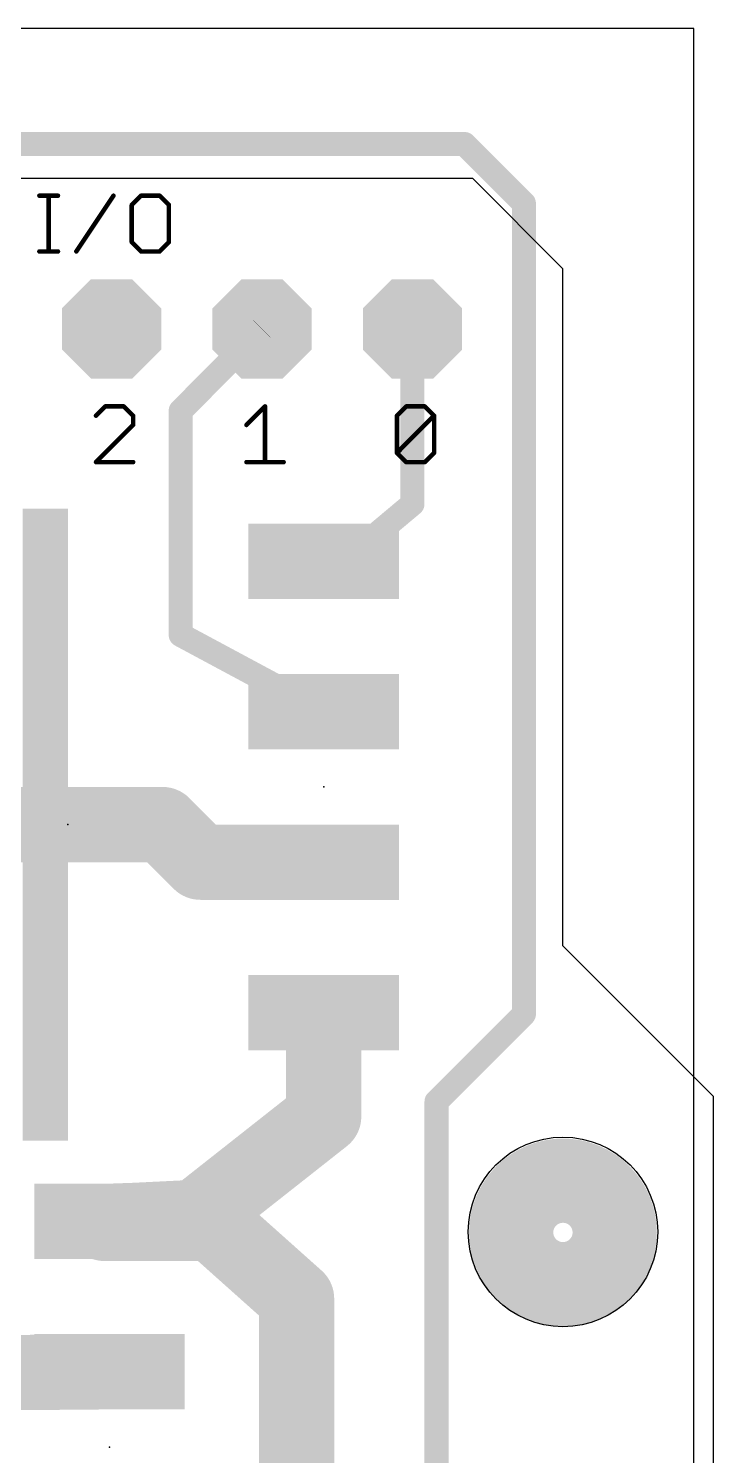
# Model space of a CAD drawing. Extents: x -5.4 to 69.8, y 0.1 to 57.2.
# Drawn here: x 58.24 to 69.8, y 33.17 to 57.25 of the extents above; entities that cross this region are included whole.
import ezdxf

# ---------------------------------------------------------------- set-up
doc = ezdxf.new("R2010")
doc.units = 0
for name, color, linetype in [('1', 22, 'CONTINUOUS'), ('17', 82, 'CONTINUOUS'), ('20', 7, 'CONTINUOUS'), ('21', 253, 'CONTINUOUS'), ('23', 7, 'CONTINUOUS')]:
    doc.layers.add(name, color=color, linetype=linetype)

# ---------------------------------------------------------------- blocks, each defined once
blk = doc.blocks.new('RECT')
blk.add_solid([(-0.5, -0.5), (0.5, -0.5), (-0.5, 0.5), (0.5, 0.5)])
blk = doc.blocks.new('OCTAGONP')
at = {"const_width": 0.5}
blk.add_lwpolyline([(-0.25, -0.1036), (-0.25, 0.1036), (-0.1036, 0.25), (0.1036, 0.25), (0.25, 0.1036), (0.25, -0.1036), (0.1036, -0.25), (-0.1036, -0.25), (-0.25, -0.1036), (-0.25, 0.1036)], dxfattribs=at)

msp = doc.modelspace()

# ---------------------------------------------------------------- linework, layer by layer
at = {"layer": '1'}
for points, const_width in [([(50.6, 55.3), (65.6, 55.3)], 0.4064), ([(65.6, 55.3), (66.6, 54.3)], 0.4064), ([(66.6, 54.3), (66.6, 40.6158)], 0.4064), ([(60.8076, 50.8), (62.1792, 52.1792)], 0.4064), ([(62.1792, 52.1792), (62.18, 52.18)], 0.4064), ([(64.7192, 51.7998), (64.72, 52.18)], 0.4064), ([(64.7192, 49.2252), (64.7192, 51.7998)], 0.4064), ([(60.8076, 47.0154), (60.8076, 50.8)], 0.4064), ([(63.9318, 48.5648), (64.7192, 49.2252)], 0.4064), ([(63.2206, 48.26), (63.9318, 48.5648)], 0.4064), ([(63.2206, 45.72), (60.8076, 47.0154)], 0.4064), ([(56.3626, 43.815), (60.5028, 43.815)], 1.27), ([(60.5028, 43.815), (61.1378, 43.18)], 1.27), ([(61.1378, 43.18), (63.2206, 43.18)], 1.27), ([(63.2206, 40.64), (63.2206, 38.8874)], 1.27), ([(66.6, 40.6158), (65.1256, 39.1414)], 0.4064), ([(63.2206, 38.8874), (61.0616, 37.1856)], 1.27), ([(65.1256, 39.1414), (65.1256, 28.9052)], 0.4064), ([(61.0616, 37.1856), (60.0282, 37.1348)], 1.27), ([(59.5202, 37.084), (59.607, 37.12)], 1.27), ([(61.341, 37.084), (59.5202, 37.084)], 1.27), ([(60.0282, 37.1348), (59.607, 37.12)], 1.27), ([(62.7634, 35.814), (61.341, 37.084)], 1.27), ([(62.7634, 30.8864), (62.7634, 35.814)], 1.27), ([(59.607, 34.58), (56.6314, 34.5546)], 1.27)]:
    msp.add_lwpolyline(points, dxfattribs=dict(at, const_width=const_width))
for points, const_width in [([(65.6718, 55.3718, 1), (65.5282, 55.2282)], 0.2032), ([(65.6, 55.1984, 1), (65.6, 55.4016)], 0.2032), ([(66.7016, 54.3, 1), (66.4984, 54.3)], 0.2032), ([(66.5282, 54.2282, 1), (66.6718, 54.3718)], 0.2032), ([(62.1074, 52.251, 1), (62.251, 52.1074)], 0.2032), ([(62.2512, 52.1076, 1), (62.1072, 52.2508)], 0.2032), ([(62.2518, 52.1082, 1), (62.1082, 52.2518)], 0.2032), ([(64.8216, 52.1798, 1), (64.6184, 52.1802)], 0.2032), ([(64.8208, 51.7998, 1), (64.6176, 51.7998)], 0.2032), ([(64.6176, 51.8, 1), (64.8208, 51.7996)], 0.2032), ([(60.9092, 50.8, 1), (60.706, 50.8)], 0.2032), ([(60.7356, 50.8716, 1), (60.8796, 50.7284)], 0.2032), ([(64.7845, 49.1474, 1), (64.6539, 49.303)], 0.2032), ([(64.6176, 49.2252, 1), (64.8208, 49.2252)], 0.2032), ([(63.8665, 48.6426, 1), (63.9971, 48.487)], 0.2032), ([(63.9718, 48.4714, 1), (63.8918, 48.6582)], 0.2032), ([(63.1806, 48.3534, 1), (63.2606, 48.1666)], 0.2032), ([(60.8557, 47.1049, 1), (60.7595, 46.9259)], 0.2032), ([(60.706, 47.0154, 1), (60.9092, 47.0154)], 0.2032), ([(63.1725, 45.6305, 1), (63.2687, 45.8095)], 0.2032), ([(60.7273, 44.0395, 1), (60.2783, 43.5905)], 0.635), ([(60.5028, 43.4975, 1), (60.5028, 44.1325)], 0.635), ([(61.1378, 43.4975, 1), (61.1378, 42.8625)], 0.635), ([(60.9133, 42.9555, 1), (61.3623, 43.4045)], 0.635), ([(63.2206, 42.8625, 1), (63.2206, 43.4975)], 0.635), ([(63.5381, 40.64, 1), (62.9031, 40.64)], 0.635), ([(66.4984, 40.6158, 1), (66.7016, 40.6158)], 0.2032), ([(66.6718, 40.544, 1), (66.5282, 40.6876)], 0.2032), ([(63.4171, 38.638, 1), (63.0241, 39.1368)], 0.635), ([(65.2272, 39.1414, 1), (65.024, 39.1414)], 0.2032), ([(65.0538, 39.2132, 1), (65.1974, 39.0696)], 0.2032), ([(62.9031, 38.8874, 1), (63.5381, 38.8874)], 0.635), ([(67.2592, 36.0576, 1), (67.2592, 37.8056, 1), (67.2592, 36.0576)], 1.4224), ([(61.0772, 36.8685, 1), (61.046, 37.5027)], 0.635), ([(59.5202, 37.4015, 1), (59.5202, 36.7665)], 0.635), ([(59.3986, 37.3773, 1), (59.6418, 36.7907)], 0.635), ([(59.5959, 37.4373, 1), (59.6181, 36.8027)], 0.635), ([(59.7286, 36.8267, 1), (59.4854, 37.4133)], 0.635), ([(60.0126, 37.4519, 1), (60.0438, 36.8177)], 0.635), ([(60.0393, 36.8175, 1), (60.0171, 37.4521)], 0.635), ([(60.8651, 37.435, 1), (61.2581, 36.9362)], 0.635), ([(61.5525, 37.3208, 1), (61.1295, 36.8472)], 0.635), ([(61.341, 36.7665, 1), (61.341, 37.4015)], 0.635), ([(63.0809, 35.814, 1), (62.4459, 35.814)], 0.635), ([(62.5519, 35.5772, 1), (62.9749, 36.0508)], 0.635), ([(59.6097, 34.2625, 1), (59.6043, 34.8975)], 0.635)]:
    msp.add_lwpolyline(points, format="xyb", dxfattribs=dict(at, const_width=const_width))
at = {"layer": '20'}
for p, q in [((69.47, 57.25), (-0.05, 57.25)), ((69.47, 0.11), (69.47, 57.25)), ((65.736, 54.72), (1.22, 54.72)), ((67.26, 53.196), (65.736, 54.72)), ((67.26, 41.766), (67.26, 53.196)), ((69.8, 39.226), (67.26, 41.766)), ((69.8, 6.46), (69.8, 39.226))]:
    msp.add_line(p, q, dxfattribs=at)
msp.add_circle((67.26, 36.94), 1.6, dxfattribs=at)
at = {"layer": '21', "const_width": 0.0381}
for points in [[(58.4219, 54.4478, 1), (58.4219, 54.4097)], [(58.5977, 54.4287, 1), (58.5596, 54.4287)], [(58.7354, 54.4097, 1), (58.7354, 54.4478)], [(59.6885, 54.4181, 1), (59.6568, 54.4393)], [(60.1379, 54.4478, 1), (60.1379, 54.4097)], [(60.1513, 54.4152, 1), (60.1244, 54.4422)], [(60.4649, 54.4422, 1), (60.4379, 54.4152)], [(60.4514, 54.4097, 1), (60.4514, 54.4478)], [(60.0001, 54.2719, 1), (59.962, 54.2719)], [(59.9676, 54.2854, 1), (59.9946, 54.2585)], [(60.6272, 54.2719, 1), (60.5891, 54.2719)], [(60.5947, 54.2585, 1), (60.6216, 54.2854)], [(58.4219, 53.5072, 1), (58.4219, 53.4691)], [(58.5596, 53.4881, 1), (58.5977, 53.4881)], [(58.7354, 53.4691, 1), (58.7354, 53.5072)], [(59.0297, 53.4987, 1), (59.0614, 53.4775)], [(59.9946, 53.6583, 1), (59.9676, 53.6314)], [(59.962, 53.6449, 1), (60.0001, 53.6449)], [(60.1379, 53.5072, 1), (60.1379, 53.4691)], [(60.1244, 53.4746, 1), (60.1513, 53.5016)], [(60.4379, 53.5016, 1), (60.4649, 53.4746)], [(60.4514, 53.4691, 1), (60.4514, 53.5072)], [(60.5891, 53.6449, 1), (60.6272, 53.6449)], [(60.6216, 53.6314, 1), (60.5947, 53.6583)], [(59.5343, 50.8918, 1), (59.5343, 50.8537)], [(59.5478, 50.8592, 1), (59.5209, 50.8862)], [(59.8614, 50.8862, 1), (59.8344, 50.8592)], [(59.8479, 50.8537, 1), (59.8479, 50.8918)], [(62.2502, 50.8727, 1), (62.2121, 50.8727)], [(62.2446, 50.8592, 1), (62.2176, 50.8862)], [(64.6143, 50.8918, 1), (64.6143, 50.8537)], [(64.6278, 50.8592, 1), (64.6009, 50.8862)], [(64.9414, 50.8862, 1), (64.9144, 50.8592)], [(64.9279, 50.8537, 1), (64.9279, 50.8918)], [(59.3641, 50.7294, 1), (59.3911, 50.7025)], [(60.0237, 50.7159, 1), (59.9856, 50.7159)], [(59.9856, 50.5592, 1), (60.0237, 50.5592)], [(59.9912, 50.7025, 1), (60.0181, 50.7294)], [(60.0181, 50.5457, 1), (59.9912, 50.5726)], [(61.9041, 50.5726, 1), (61.9311, 50.5457)], [(64.4766, 50.7159, 1), (64.4385, 50.7159)], [(64.4441, 50.7294, 1), (64.4711, 50.7025)], [(65.1037, 50.7159, 1), (65.0656, 50.7159)], [(65.0981, 50.7025, 1), (65.0712, 50.7294)], [(65.0712, 50.7025, 1), (65.0981, 50.7294)], [(64.4711, 50.1023, 1), (64.4441, 50.0754)], [(64.4441, 50.1023, 1), (64.4711, 50.0754)], [(64.4385, 50.0889, 1), (64.4766, 50.0889)], [(65.0656, 50.0889, 1), (65.1037, 50.0889)], [(65.0981, 50.0754, 1), (65.0712, 50.1023)], [(59.3776, 49.9512, 1), (59.3776, 49.9131)], [(59.3641, 49.9456, 1), (59.3911, 49.9186)], [(60.0047, 49.9131, 1), (60.0047, 49.9512)], [(61.9176, 49.9512, 1), (61.9176, 49.9131)], [(62.2121, 49.9321, 1), (62.2502, 49.9321)], [(62.5447, 49.9131, 1), (62.5447, 49.9512)], [(64.6143, 49.9512, 1), (64.6143, 49.9131)], [(64.6009, 49.9186, 1), (64.6278, 49.9456)], [(64.9144, 49.9456, 1), (64.9414, 49.9186)], [(64.9279, 49.9131, 1), (64.9279, 49.9512)]]:
    msp.add_lwpolyline(points, format="xyb", dxfattribs=at)
at = {"layer": '21', "const_width": 0.0762}
for points in [[(58.4219, 54.4287), (58.7354, 54.4287)], [(58.5787, 53.4881), (58.5787, 54.4287)], [(59.0456, 53.4881), (59.6726, 54.4287)], [(60.1379, 54.4287), (59.9811, 54.2719)], [(60.4514, 54.4287), (60.1379, 54.4287)], [(60.6082, 54.2719), (60.4514, 54.4287)], [(59.9811, 54.2719), (59.9811, 53.6449)], [(60.6082, 53.6449), (60.6082, 54.2719)], [(58.4219, 53.4881), (58.7354, 53.4881)], [(59.9811, 53.6449), (60.1379, 53.4881)], [(60.1379, 53.4881), (60.4514, 53.4881)], [(60.4514, 53.4881), (60.6082, 53.6449)], [(59.5343, 50.8727), (59.3776, 50.7159)], [(59.8479, 50.8727), (59.5343, 50.8727)], [(60.0047, 50.7159), (59.8479, 50.8727)], [(61.9176, 50.5592), (62.2311, 50.8727)], [(62.2311, 50.8727), (62.2311, 49.9321)], [(64.4576, 50.7159), (64.6143, 50.8727)], [(64.6143, 50.8727), (64.9279, 50.8727)], [(64.9279, 50.8727), (65.0846, 50.7159)], [(59.3776, 49.9321), (60.0047, 50.5592)], [(60.0047, 50.5592), (60.0047, 50.7159)], [(64.4576, 50.0889), (64.4576, 50.7159)], [(64.4576, 50.0889), (65.0846, 50.7159)], [(65.0846, 50.7159), (65.0846, 50.0889)], [(64.6143, 49.9321), (64.4576, 50.0889)], [(65.0846, 50.0889), (64.9279, 49.9321)], [(60.0047, 49.9321), (59.3776, 49.9321)], [(61.9176, 49.9321), (62.5447, 49.9321)], [(64.9279, 49.9321), (64.6143, 49.9321)]]:
    msp.add_lwpolyline(points, dxfattribs=at)
at = {"layer": '23'}
for p in [(63.2206, 44.45), (58.9026, 43.815), (59.607, 33.31)]:
    msp.add_point(p, dxfattribs=at)

# ---------------------------------------------------------------- block references
at = {"layer": '1', "xscale": 1.27, "yscale": 2.54}
for p, rotation in [((63.2206, 48.26), 90), ((63.2206, 45.72), 90), ((63.2206, 43.18), 90), ((63.2206, 40.64), 90), ((59.607, 37.12), 270), ((59.607, 34.58), 270)]:
    msp.add_blockref('RECT', p, dxfattribs=dict(at, rotation=rotation))
at = {"layer": '17', "xscale": 1.6764, "yscale": 1.6764}
for p in [(59.64, 52.18), (59.64, 52.18), (62.18, 52.18), (62.18, 52.18), (64.72, 52.18), (64.72, 52.18)]:
    msp.add_blockref('OCTAGONP', p, dxfattribs=at)
at = {"layer": '21', "xscale": 10.668, "yscale": 0.762, "rotation": 270}
msp.add_blockref('RECT', (58.5216, 43.815), dxfattribs=at)

doc.saveas('drawing.dxf')
